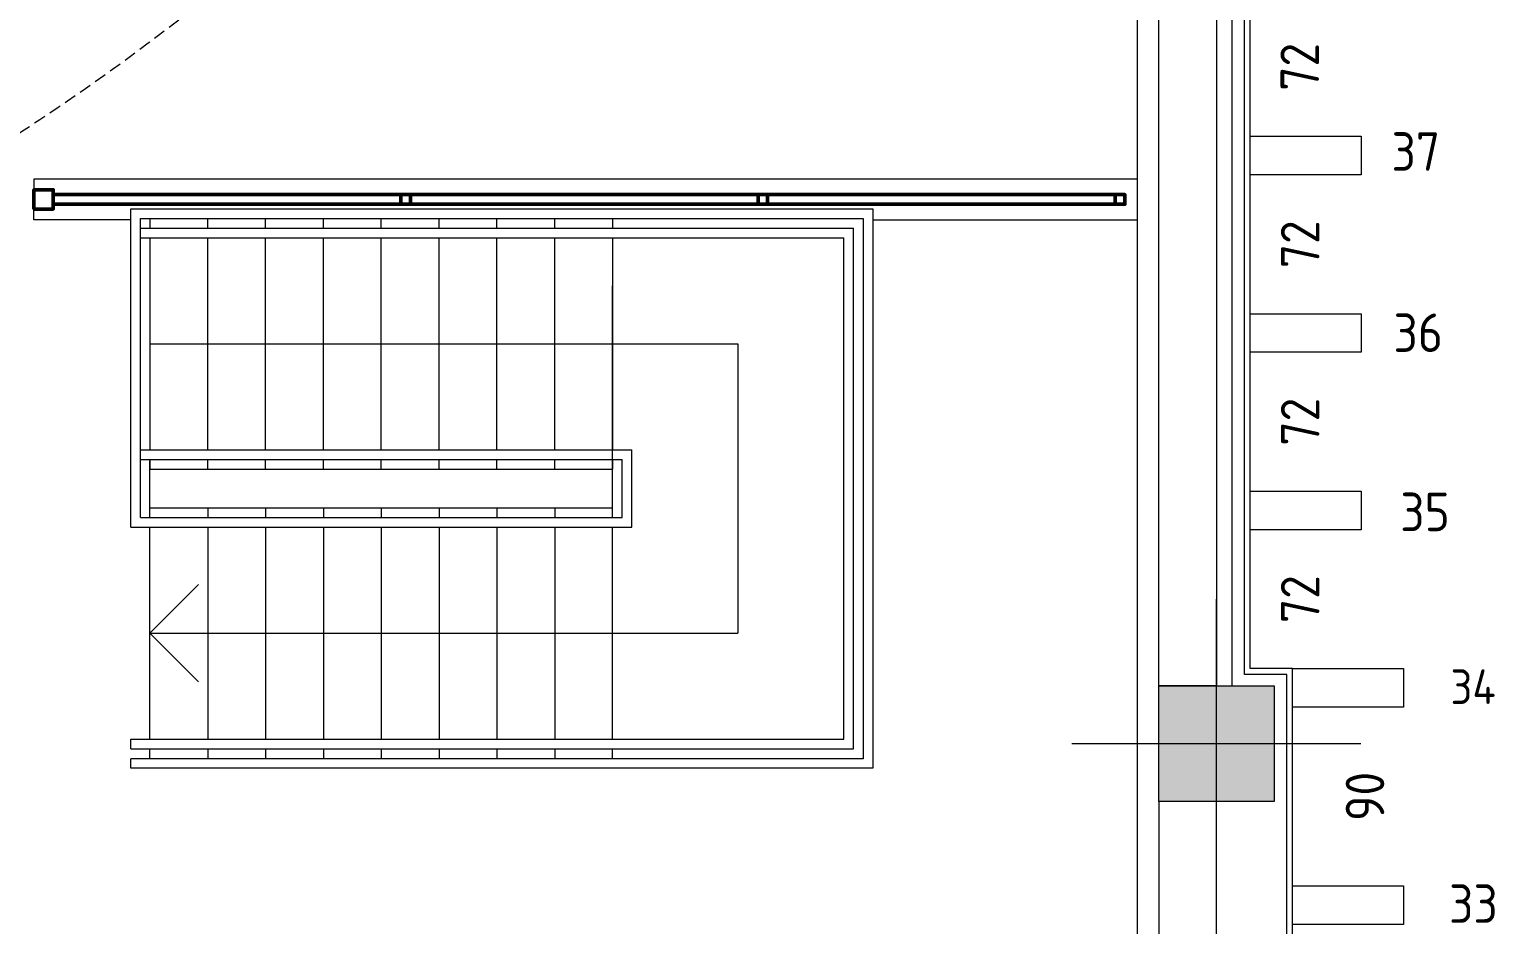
# Model space of a CAD drawing. Header units: millimetres. Extents: x 8265 to 78888, y 1905 to 34251.
# Drawn here: x 39532 to 40292, y 20653 to 21117 of the extents above; entities that cross this region are included whole.
import ezdxf

# ---------------------------------------------------------------- set-up
doc = ezdxf.new("R2010")
doc.units = ezdxf.units.MM
doc.linetypes.add('HIDDEN', pattern=[9.525, 6.35, -3.175])
doc.layers.get('Defpoints').update_dxf_attribs({"lineweight": 0})
for name, color, linetype, lineweight in [('410_STRUTTURE_001-AM_0', 7, 'Continuous', 0), ('420_MURATURE_001-AM_0', 4, 'Continuous', 0), ('430_TAVOLATI_001-AM_0', 3, 'Continuous', 0), ('437_RIVESTIMENTI_001-AM_0', 13, 'Continuous', 0), ('440_ALTRI_ELEMENTI_001-AM_0', 31, 'Continuous', 50), ('448_RAMPE_SCALE_ASCENS_001-AM_0', 216, 'Continuous', 0), ('454_PROIEZIONI_001-AM_0', 61, 'HIDDEN', 0), ('461_SCHEMATICO_0', 11, 'Continuous', 0), ('464_LAY_OUT_TQ_001-AM_0', 2, 'Continuous', 0), ('AM_0', 7, 'Continuous', 50)]:
    doc.layers.add(name, color=color, linetype=linetype, lineweight=lineweight)
doc.styles.get("Standard").update_dxf_attribs({"font": 'isocp.shx'})
doc.dimstyles.new('Quote Svl$0', dxfattribs={"dimscale": 100, "dimtxt": 0.2, "dimasz": 0.15, "dimexe": 0, "dimexo": 0.2, "dimgap": 0.1, "dimtad": 1, "dimdec": 0, "dimdsep": 46, "dimtxsty": 'Standard', "dimblk": 'ARCHTICK', "dimcen": 0.2, "dimse1": 1, "dimse2": 1, "dimsd1": 1, "dimsd2": 1, "dimclrd": 256, "dimclre": 256, "dimclrt": 256, "dimadec": 0, "dimazin": 2, "dimtp": 0.1, "dimtm": 0.1, "dimtfac": 0.71, "dimtdec": 0, "dimtmove": 0, "dimatfit": 3, "dimldrblk": 'ARCHTICK', "dimfxl": 1, "dimtzin": 0, "dimlwd": -1, "dimlwe": -1, "dimarcsym": 0})

# ---------------------------------------------------------------- blocks, each defined once
blk = doc.blocks.new('*D314')
at = {"layer": 'Defpoints', "color": 0, "transparency": 16777216}
for p in [(40210.95, 20949.76), (40222.56, 20949.76), (40222.56, 20877.76)]:
    blk.add_point(p, dxfattribs=at)
at = {"layer": '464_LAY_OUT_TQ_001-AM_0', "transparency": 16777216, "insert": (40190.95, 20913.76), "char_height": 20, "attachment_point": 5, "rotation": 90}
blk.add_mtext('72', dxfattribs=at)
blk = doc.blocks.new('_ArchTick')
at = {"layer": 'AM_0', "color": 0, "const_width": 0.15}
blk.add_lwpolyline([(-0.5, -0.5), (0.5, 0.5)], dxfattribs=at)
blk = doc.blocks.new('*D315')
at = {"layer": 'Defpoints', "color": 0, "transparency": 16777216}
for p in [(40210.95, 21041.76), (40222.56, 21041.76), (40222.56, 20969.76)]:
    blk.add_point(p, dxfattribs=at)
at = {"layer": '464_LAY_OUT_TQ_001-AM_0', "transparency": 16777216, "insert": (40190.95, 21005.76), "char_height": 20, "attachment_point": 5, "rotation": 90}
blk.add_mtext('72', dxfattribs=at)
blk = doc.blocks.new('*D316')
at = {"layer": 'Defpoints', "color": 0, "transparency": 16777216}
for p in [(40210.95, 20857.76), (40222.56, 20857.76), (40222.56, 20785.76)]:
    blk.add_point(p, dxfattribs=at)
at = {"layer": '464_LAY_OUT_TQ_001-AM_0', "transparency": 16777216, "insert": (40190.95, 20821.76), "char_height": 20, "attachment_point": 5, "rotation": 90}
blk.add_mtext('72', dxfattribs=at)
blk = doc.blocks.new('*D318')
at = {"layer": 'Defpoints', "color": 0, "transparency": 16777216}
for p in [(40165.56, 21133.76, 3.13), (40210.73, 21133.76), (40165.56, 21061.76, 3.13)]:
    blk.add_point(p, dxfattribs=at)
at = {"layer": '464_LAY_OUT_TQ_001-AM_0', "transparency": 16777216, "insert": (40190.73, 21097.76), "char_height": 20, "attachment_point": 5, "rotation": 90}
blk.add_mtext('72', dxfattribs=at)
blk = doc.blocks.new('*D319')
at = {"layer": 'Defpoints', "color": 0, "transparency": 16777216}
for p in [(40244.56, 20765.76, 3.13), (40244.58, 20765.76), (40244.56, 20673.12, 3.13)]:
    blk.add_point(p, dxfattribs=at)
at = {"layer": '464_LAY_OUT_TQ_001-AM_0', "transparency": 16777216, "insert": (40224.58, 20719.44), "char_height": 20, "attachment_point": 5, "rotation": 90}
blk.add_mtext('90', dxfattribs=at)

msp = doc.modelspace()

# ---------------------------------------------------------------- hatches: boundary and pattern name
at = {"layer": '410_STRUTTURE_001-AM_0'}
msp.add_hatch(color=256, dxfattribs=at).paths.add_polyline_path([(40117.54, 20716.76), (40117.54, 20776.76), (40177.37, 20776.76), (40177.37, 20716.76)])

# ---------------------------------------------------------------- linework, layer by layer
for p, q in [((40147.46, 20671.76), (40147.46, 20821.76)), ((40222.37, 20746.76), (40072.54, 20746.76))]:
    msp.add_line(p, q, dxfattribs=at)
msp.add_lwpolyline([(40117.54, 20716.76), (40117.54, 20776.76), (40177.37, 20776.76), (40177.37, 20716.76)], close=True, dxfattribs=at)
at = {"layer": '420_MURATURE_001-AM_0'}
for p, q in [((40117.54, 20716.76), (40117.54, 20557.03)), ((40147.54, 20716.76), (40117.54, 20716.76)), ((40147.54, 20557.03), (40147.54, 20716.76))]:
    msp.add_line(p, q, dxfattribs=at)
msp.add_lwpolyline([(40117.54, 20776.76), (40117.54, 21772.89), (40147.54, 21772.89), (40147.54, 20776.76)], close=True, dxfattribs=at)
at = {"layer": '430_TAVOLATI_001-AM_0'}
msp.add_line((40106.6, 20557.03), (40106.6, 21985.64), dxfattribs=at)
at = {"layer": '430_TAVOLATI_001-AM_0', "linetype": 'Continuous'}
for p, q in [((40106.6, 21039.58), (39533.94, 21039.58)), ((39533.94, 21039.58), (39533.94, 21034.05)), ((39533.94, 21018.52), (39533.94, 21024.05)), ((39584.16, 21018.52), (39533.94, 21018.52)), ((39969.16, 21018.52), (40106.6, 21018.52))]:
    msp.add_line(p, q, dxfattribs=at)
at = {"layer": '437_RIVESTIMENTI_001-AM_0'}
for p, q in [((40162.04, 20782.76), (40162.04, 21761.09)), ((40165.04, 20788.42), (40165.05, 21758.09)), ((40165.04, 20785.76), (40165.04, 20788.42)), ((40184.04, 20782.76), (40162.04, 20782.76)), ((40187.04, 20785.76), (40165.04, 20785.76)), ((40184.04, 20562.5), (40184.04, 20782.76)), ((40187.04, 20565), (40187.04, 20785.76))]:
    msp.add_line(p, q, dxfattribs=at)
msp.add_lwpolyline([(40155.54, 21772.75), (40155.54, 20776.76)], dxfattribs=at)
at = {"layer": '440_ALTRI_ELEMENTI_001-AM_0'}
for p, q in [((39543.94, 21031.55), (40095, 21031.55)), ((39543.94, 21026.55), (40095, 21026.55))]:
    msp.add_line(p, q, dxfattribs=at)
for points in [[(39533.94, 21024.05), (39543.94, 21024.05), (39543.94, 21034.05), (39533.94, 21034.05)], [(39724.29, 21031.55), (39724.29, 21026.55), (39729.29, 21026.55), (39729.29, 21031.55)], [(39909.64, 21031.55), (39909.64, 21026.55), (39914.64, 21026.55), (39914.64, 21031.55)], [(40095, 21031.55), (40095, 21026.55), (40100, 21026.55), (40100, 21031.55)]]:
    msp.add_lwpolyline(points, close=True, dxfattribs=at)
at = {"layer": '448_RAMPE_SCALE_ASCENS_001-AM_0', "ltscale": 0.2}
for p, q in [((39584.16, 20859.12), (39584.16, 21019.12)), ((39589.16, 20864.12), (39589.16, 21019.12)), ((39594.16, 21019.12), (39594.16, 21014.12)), ((39594.16, 21019.12), (39594.16, 21014.12)), ((39624.16, 21014.12), (39624.16, 21019.12)), ((39624.16, 21014.12), (39624.16, 21019.12)), ((39654.16, 21014.12), (39654.16, 21019.12)), ((39654.16, 21014.12), (39654.16, 21019.12)), ((39684.16, 21014.12), (39684.16, 21019.12)), ((39684.16, 21014.12), (39684.16, 21019.12)), ((39714.16, 21014.12), (39714.16, 21019.12)), ((39714.16, 21014.12), (39714.16, 21019.12)), ((39744.16, 21014.12), (39744.16, 21019.12)), ((39744.16, 21014.12), (39744.16, 21019.12)), ((39774.16, 21014.12), (39774.16, 21019.12)), ((39774.16, 21014.12), (39774.16, 21019.12)), ((39804.16, 21014.12), (39804.16, 21019.12)), ((39804.16, 21014.12), (39804.16, 21019.12)), ((39834.16, 21019.12), (39834.16, 21014.12)), ((39834.16, 21019.12), (39834.16, 21014.12)), ((39589.16, 21014.12), (39959.16, 21014.12)), ((39589.16, 21014.12), (39959.16, 21014.12)), ((39589.16, 21009.12), (39954.16, 21009.12)), ((39589.16, 21009.12), (39954.16, 21009.12)), ((39594.16, 21009.12), (39594.16, 20899.12)), ((39594.16, 21009.12), (39594.16, 20899.12)), ((39624.16, 20899.12), (39624.16, 21009.12)), ((39624.16, 20899.12), (39624.16, 21009.12)), ((39654.16, 20899.12), (39654.16, 21009.12)), ((39654.16, 20899.12), (39654.16, 21009.12)), ((39684.16, 20899.12), (39684.16, 21009.12)), ((39684.16, 20899.12), (39684.16, 21009.12)), ((39714.16, 20899.12), (39714.16, 21009.12)), ((39714.16, 20899.12), (39714.16, 21009.12)), ((39744.16, 20899.12), (39744.16, 21009.12)), ((39744.16, 20899.12), (39744.16, 21009.12)), ((39774.16, 20899.12), (39774.16, 21009.12)), ((39774.16, 20899.12), (39774.16, 21009.12)), ((39804.16, 20899.12), (39804.16, 21009.12)), ((39804.16, 20899.12), (39804.16, 21009.12)), ((39834.16, 21009.12), (39834.16, 20899.12)), ((39834.16, 21009.12), (39834.16, 20899.12)), ((39834.16, 20869.12), (39834.16, 20984.25)), ((39834.16, 20869.12), (39834.16, 20984.25)), ((39594.16, 20954.12), (39899.16, 20954.12)), ((39594.16, 20954.12), (39899.16, 20954.12)), ((39589.16, 20899.12), (39844.16, 20899.12)), ((39589.16, 20864.12), (39589.16, 20896.27)), ((39589.16, 20894.12), (39839.16, 20894.12)), ((39589.16, 20894.12), (39839.16, 20894.12)), ((39594.16, 20894.12), (39594.16, 20889.12)), ((39594.16, 20894.12), (39594.16, 20889.12)), ((39624.16, 20889.12), (39624.16, 20894.12)), ((39624.16, 20889.12), (39624.16, 20894.12)), ((39654.16, 20889.12), (39654.16, 20894.12)), ((39654.16, 20889.12), (39654.16, 20894.12)), ((39684.16, 20889.12), (39684.16, 20894.12)), ((39684.16, 20889.12), (39684.16, 20894.12)), ((39714.16, 20889.12), (39714.16, 20894.12)), ((39714.16, 20889.12), (39714.16, 20894.12)), ((39744.16, 20889.12), (39744.16, 20894.12)), ((39744.16, 20889.12), (39744.16, 20894.12)), ((39774.16, 20889.12), (39774.16, 20894.12)), ((39774.16, 20889.12), (39774.16, 20894.12)), ((39804.16, 20889.12), (39804.16, 20894.12)), ((39804.16, 20889.12), (39804.16, 20894.12)), ((39834.16, 20894.12), (39834.16, 20889.12)), ((39834.16, 20894.12), (39834.16, 20889.12)), ((39839.16, 20864.12), (39839.16, 20894.12)), ((39839.16, 20864.12), (39839.16, 20894.12)), ((39844.16, 20859.12), (39844.16, 20899.12)), ((39844.16, 20859.12), (39844.16, 20899.12)), ((39594.16, 20869.12), (39594.16, 20893.55)), ((39594.16, 20869.12), (39594.16, 20893.55)), ((39594.16, 20889.12), (39834.16, 20889.12)), ((39594.16, 20889.12), (39834.16, 20889.12)), ((39589.16, 20864.12), (39839.16, 20864.12)), ((39589.16, 20864.12), (39839.16, 20864.12)), ((39594.16, 20864.12), (39594.16, 20869.12)), ((39594.16, 20869.12), (39834.16, 20869.12)), ((39594.16, 20864.12), (39594.16, 20869.12)), ((39594.16, 20869.12), (39834.16, 20869.12)), ((39624.16, 20869.12), (39624.16, 20864.12)), ((39624.16, 20869.12), (39624.16, 20864.12)), ((39654.16, 20869.12), (39654.16, 20864.12)), ((39654.16, 20869.12), (39654.16, 20864.12)), ((39684.16, 20869.12), (39684.16, 20864.12)), ((39684.16, 20869.12), (39684.16, 20864.12)), ((39714.16, 20869.12), (39714.16, 20864.12)), ((39714.16, 20869.12), (39714.16, 20864.12)), ((39744.16, 20869.12), (39744.16, 20864.12)), ((39744.16, 20869.12), (39744.16, 20864.12)), ((39774.16, 20869.12), (39774.16, 20864.12)), ((39774.16, 20869.12), (39774.16, 20864.12)), ((39804.16, 20869.12), (39804.16, 20864.12)), ((39804.16, 20869.12), (39804.16, 20864.12)), ((39834.16, 20864.12), (39834.16, 20869.12)), ((39834.16, 20864.12), (39834.16, 20869.12)), ((39584.16, 20859.12), (39844.16, 20859.12)), ((39584.16, 20859.12), (39844.16, 20859.12)), ((39594.16, 20749.12), (39594.16, 20859.12)), ((39594.16, 20749.12), (39594.16, 20859.12)), ((39624.16, 20859.12), (39624.16, 20749.12)), ((39624.16, 20859.12), (39624.16, 20749.12)), ((39654.16, 20859.12), (39654.16, 20749.12)), ((39654.16, 20859.12), (39654.16, 20749.12)), ((39684.16, 20859.12), (39684.16, 20749.12)), ((39684.16, 20859.12), (39684.16, 20749.12)), ((39714.16, 20859.12), (39714.16, 20749.12)), ((39714.16, 20859.12), (39714.16, 20749.12)), ((39744.16, 20859.12), (39744.16, 20749.12)), ((39744.16, 20859.12), (39744.16, 20749.12)), ((39774.16, 20859.12), (39774.16, 20749.12)), ((39774.16, 20859.12), (39774.16, 20749.12)), ((39804.16, 20859.12), (39804.16, 20749.12)), ((39804.16, 20859.12), (39804.16, 20749.12)), ((39834.16, 20749.12), (39834.16, 20859.12)), ((39834.16, 20749.12), (39834.16, 20859.12)), ((39594.16, 20804.12), (39899.16, 20804.12)), ((39594.16, 20804.12), (39899.16, 20804.12)), ((39584.16, 20749.12), (39954.16, 20749.12)), ((39584.16, 20744.12), (39584.16, 20749.12)), ((39584.16, 20749.12), (39954.16, 20749.12)), ((39584.16, 20744.12), (39584.16, 20749.12)), ((39584.16, 20744.12), (39959.16, 20744.12)), ((39584.16, 20744.12), (39959.16, 20744.12)), ((39594.16, 20739.12), (39594.16, 20744.12)), ((39594.16, 20739.12), (39594.16, 20744.12)), ((39624.16, 20744.12), (39624.16, 20739.12)), ((39624.16, 20744.12), (39624.16, 20739.12)), ((39654.16, 20744.12), (39654.16, 20739.12)), ((39654.16, 20744.12), (39654.16, 20739.12)), ((39684.16, 20744.12), (39684.16, 20739.12)), ((39684.16, 20744.12), (39684.16, 20739.12)), ((39714.16, 20744.12), (39714.16, 20739.12)), ((39714.16, 20744.12), (39714.16, 20739.12)), ((39744.16, 20744.12), (39744.16, 20739.12)), ((39744.16, 20744.12), (39744.16, 20739.12)), ((39774.16, 20744.12), (39774.16, 20739.12)), ((39774.16, 20744.12), (39774.16, 20739.12)), ((39804.16, 20744.12), (39804.16, 20739.12)), ((39804.16, 20744.12), (39804.16, 20739.12)), ((39834.16, 20739.12), (39834.16, 20744.12)), ((39834.16, 20739.12), (39834.16, 20744.12)), ((39584.16, 20734.03), (39584.16, 20739.03))]:
    msp.add_line(p, q, dxfattribs=at)
at = {"layer": '448_RAMPE_SCALE_ASCENS_001-AM_0'}
for p, q in [((39954.16, 20749.12), (39954.16, 21009.12)), ((39954.16, 20749.12), (39954.16, 21009.12)), ((39959.16, 20744.12), (39959.16, 21014.12)), ((39959.16, 20744.12), (39959.16, 21014.12)), ((39899.16, 20954.12), (39899.16, 20804.12)), ((39899.16, 20954.12), (39899.16, 20804.12))]:
    msp.add_line(p, q, dxfattribs=at)
at = {"layer": '448_RAMPE_SCALE_ASCENS_001-AM_0', "ltscale": 0.2}
for points in [[(39584.16, 20859.12), (39584.16, 21024.12), (39969.16, 21024.12), (39969.16, 20734.03), (39584.16, 20734.03)], [(39589.16, 21019.12), (39964.16, 21019.12), (39964.16, 20739.03), (39584.16, 20739.03)]]:
    msp.add_lwpolyline(points, dxfattribs=at)
at = {"layer": '448_RAMPE_SCALE_ASCENS_001-AM_0'}
msp.add_lwpolyline([(39619.4, 20778.88), (39594.16, 20804.12), (39619.4, 20829.36)], dxfattribs=at)
msp.add_lwpolyline([(39619.4, 20778.88), (39594.16, 20804.12), (39619.4, 20829.36)], dxfattribs=at)
at = {"layer": '454_PROIEZIONI_001-AM_0', "linetype": 'HIDDEN'}
msp.add_arc((38873.99, 22070.04, 3.1), 1199.43, 253.35145, 175.32912, dxfattribs=at)
at = {"layer": '461_SCHEMATICO_0'}
for points in [[(40222.56, 21041.76), (40165.05, 21041.76), (40165.05, 21061.76), (40222.56, 21061.76)], [(40222.56, 20949.76), (40165.04, 20949.76), (40165.04, 20969.76), (40222.56, 20969.76)], [(40222.56, 20857.76), (40165.04, 20857.76), (40165.04, 20877.76), (40222.56, 20877.76)], [(40244.56, 20765.76), (40187.04, 20765.76), (40187.04, 20785.76), (40244.56, 20785.76)], [(40244.56, 20653.12), (40187.04, 20653.12), (40187.04, 20673.12), (40244.56, 20673.12)]]:
    msp.add_lwpolyline(points, close=True, dxfattribs=at)

# ---------------------------------------------------------------- texts
at = {"layer": '464_LAY_OUT_TQ_001-AM_0', "attachment_point": 5}
for s, insert, char_height in [('37', (40250.96, 21053.86, 15.1), 20), ('36', (40252.2, 20959.9, 11.98), 20), ('35', (40255.73, 20866.99, 11.98), 20), ('34', (40280.69, 20776.35, 15.1), 18), ('33', (40280.87, 20663.88, 11.98), 20)]:
    msp.add_mtext(s, dxfattribs=dict(at, insert=insert, char_height=char_height))

# ---------------------------------------------------------------- dimensions: what is measured, and where the dimension line sits
at = {"layer": '464_LAY_OUT_TQ_001-AM_0'}
for base, p1, p2, text, picture, middle in [((40210.73, 21133.76, 11.98), (40165.56, 21061.76, 15.1), (40165.56, 21133.76, 15.1), '72', '*D318', (40210.73, 21097.76, 11.98)), ((40244.58, 20765.76, 11.98), (40244.56, 20673.12, 15.1), (40244.56, 20765.76, 15.1), '90', '*D319', (40244.58, 20719.44, 11.98))]:
    dim = msp.add_linear_dim(base=base, p1=p1, p2=p2, angle=90, text=text, dimstyle='Quote Svl$0', override={"dimrnd": 5, "dimtix": 1, "dimfxl": 0}, dxfattribs=at)
    dim.commit()
    dim.dimension.update_dxf_attribs({"geometry": picture, "text_midpoint": middle, "dimtype": 160})
for base, p1, p2, picture, middle in [((40210.95, 21041.76, 15.1), (40222.56, 20969.76, 15.1), (40222.56, 21041.76, 15.1), '*D315', (40190.95, 21005.76, 15.1)), ((40210.95, 20949.76, 15.1), (40222.56, 20877.76, 15.1), (40222.56, 20949.76, 15.1), '*D314', (40190.95, 20913.76, 15.1)), ((40210.95, 20857.76, 15.1), (40222.56, 20785.76, 15.1), (40222.56, 20857.76, 15.1), '*D316', (40190.95, 20821.76, 15.1))]:
    dim = msp.add_linear_dim(base=base, p1=p1, p2=p2, angle=90, text='72', dimstyle='Quote Svl$0', override={"dimrnd": 5, "dimtix": 1, "dimfxl": 0}, dxfattribs=at)
    dim.commit()
    dim.dimension.update_dxf_attribs({"geometry": picture, "text_midpoint": middle})

doc.saveas('drawing.dxf')
